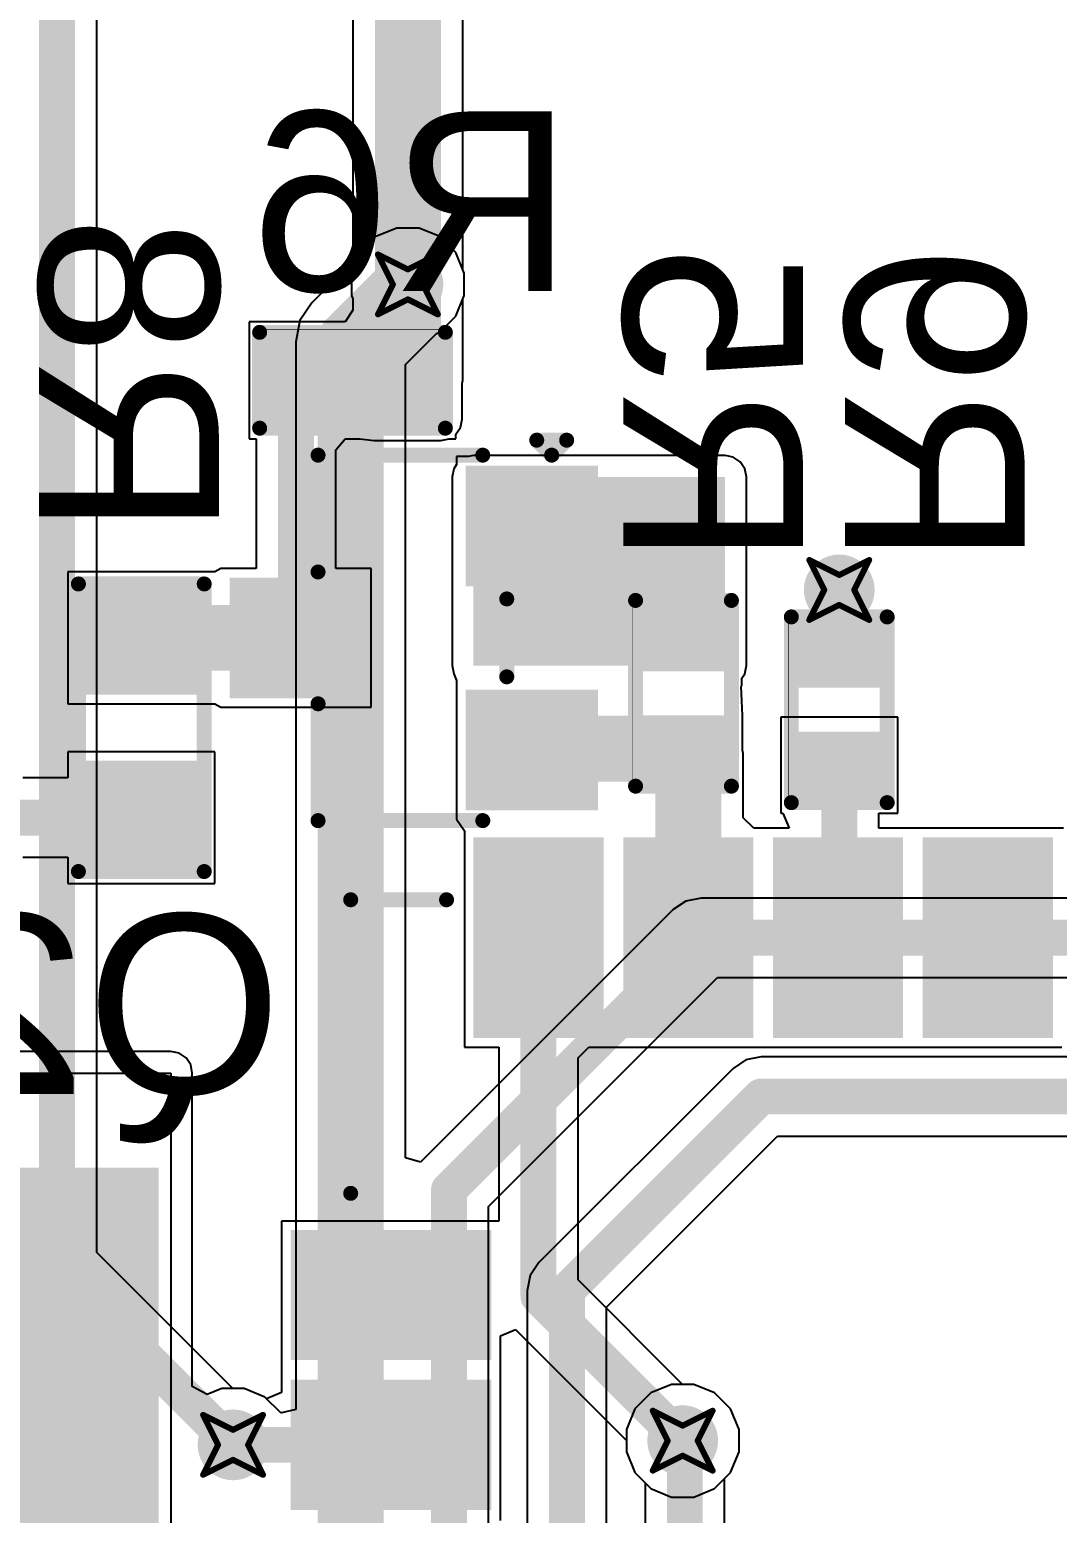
# Model space of a CAD drawing. Header units: inches. Extents: x -11 to 1110, y -7 to 455.
# Drawn here: x 675.51 to 684.22, y 23.42 to 36 of the extents above; entities that cross this region are included whole.
import ezdxf

# ---------------------------------------------------------------- set-up
doc = ezdxf.new("R2010")
doc.units = ezdxf.units.IN
for name, color, linetype in [('Bottom Layer', 5, 'Continuous'), ('Bottom Overlay', 54, 'Continuous'), ('Bottom Paste', 16, 'Continuous'), ('Bottom Solder', 6, 'Continuous'), ('Drill Drawing', 1, 'Continuous'), ('Top Layer', 1, 'Continuous'), ('Via Holes', 16, 'Continuous')]:
    doc.layers.add(name, color=color, linetype=linetype)
doc.styles.add('Arial', font='', dxfattribs={"height": 0.2})
doc.styles.get('Arial').set_extended_font_data('Arial')

msp = doc.modelspace()

# ---------------------------------------------------------------- hatches: boundary and pattern name
at = {"layer": 'Bottom Layer'}
h = msp.add_hatch(color=5, dxfattribs=at)
edge = h.paths.add_edge_path()
edge.add_arc((678.71639974, 33.83939892), 0.2999994, 0, 360)
for points in [[(678.00519974, 33.34409892), (678.00519974, 32.70909892), (677.5479997399999, 32.70909892), (677.5479997399999, 33.34409892)], [(678.94499974, 33.34409892), (678.94499974, 32.70909892), (678.48779974, 32.70909892), (678.48779974, 33.34409892)], [(678.4369997399999, 32.69639892), (678.9957997399999, 32.69639892), (678.9957997399999, 33.25519892), (678.4369997399999, 33.25519892)], [(679.2721999999999, 30.607), (681.4058, 30.607), (681.4058, 32.2072), (679.2721999999999, 32.2072)], [(680.22720063, 32.20220001), (680.22720063, 31.38219911), (679.30719993, 31.38219911), (679.30719993, 32.20220001)], [(676.01129974, 31.22319891999999), (676.90029974, 31.22319891999999), (676.90029974, 30.46119892), (676.01129974, 30.46119892)], [(678.22719955, 31.25219937), (678.22719955, 30.43219847), (677.30719885, 30.43219847), (677.30719885, 31.25219937)], [(680.73569974, 31.07079891999999), (681.37069974, 31.07079891999999), (681.37069974, 30.61359892), (680.73569974, 30.61359892)], [(682.0564997399999, 30.93109892), (682.6914997399999, 30.93109892), (682.6914997399999, 30.47389892), (682.0564997399999, 30.47389892)], [(680.22720063, 30.30219873), (680.22720063, 29.48219783), (679.30719993, 29.48219783), (679.30719993, 30.30219873)], [(680.73569974, 30.13099892), (681.37069974, 30.13099892), (681.37069974, 29.67379892), (680.73569974, 29.67379892)], [(680.74839974, 29.67379892), (681.3727977799999, 29.67379892), (681.3727977799999, 30.18179892), (680.74839974, 30.18179892)], [(682.0564997399999, 29.99129891999999), (682.6914997399999, 29.99129891999999), (682.6914997399999, 29.53409891999999), (682.0564997399999, 29.53409891999999)], [(676.01129974, 29.69919892), (676.90029974, 29.69919892), (676.90029974, 28.93719892), (676.01129974, 28.93719892)], [(679.37339995, 27.54979885), (679.37339995, 29.04979839), (680.2734006899999, 29.04979839), (680.2734006899999, 27.54979885)], [(680.64339995, 27.54979885), (680.64339995, 29.04979839), (681.54340069, 29.04979839), (681.54340069, 27.54979885)], [(681.9133999499999, 27.54979885), (681.9133999499999, 29.04979839), (682.81340069, 29.04979839), (682.81340069, 27.54979885)], [(683.18339995, 27.54979885), (683.18339995, 29.04979839), (684.08340069, 29.04979839), (684.08340069, 27.54979885)], [(674.50240004, 22.44800057), (674.50240004, 26.24800059), (676.50240112, 26.24800059), (676.50240112, 22.44800057)], [(677.8234005099999, 25.71979997), (679.3234000499999, 25.71979997), (679.3234000499999, 24.81979923), (677.8234005099999, 24.81979923)], [(677.8234005099999, 24.44979997), (679.3234000499999, 24.44979997), (679.3234000499999, 23.54979923), (677.8234005099999, 23.54979923)]]:
    msp.add_hatch(color=5, dxfattribs=at).paths.add_polyline_path(points)
h = msp.add_hatch(color=5, dxfattribs=at)
edge = h.paths.add_edge_path()
edge.add_arc((682.3739997399999, 31.24859892), 0.2999994, 0, 360)
h = msp.add_hatch(color=5, dxfattribs=at)
edge = h.paths.add_edge_path()
edge.add_arc((677.23380174, 23.9997996), 0.2999994, 0, 360)
h = msp.add_hatch(color=5, dxfattribs=at)
edge = h.paths.add_edge_path()
edge.add_arc((681.04659828, 24.03499892), 0.2999994, 0, 360)
at = {"layer": 'Bottom Paste'}
for points in [[(678.00519974, 33.34409892), (678.00519974, 32.70909892), (677.5479997399999, 32.70909892), (677.5479997399999, 33.34409892)], [(678.94499974, 33.34409892), (678.94499974, 32.70909892), (678.48779974, 32.70909892), (678.48779974, 33.34409892)], [(680.22720063, 32.20220001), (680.22720063, 31.38219911), (679.30719993, 31.38219911), (679.30719993, 32.20220001)], [(676.01129974, 31.22319891999999), (676.90029974, 31.22319891999999), (676.90029974, 30.46119892), (676.01129974, 30.46119892)], [(678.22719955, 31.25219937), (678.22719955, 30.43219847), (677.30719885, 30.43219847), (677.30719885, 31.25219937)], [(680.73569974, 31.07079891999999), (681.37069974, 31.07079891999999), (681.37069974, 30.61359892), (680.73569974, 30.61359892)], [(682.0564997399999, 30.93109892), (682.6914997399999, 30.93109892), (682.6914997399999, 30.47389892), (682.0564997399999, 30.47389892)], [(680.22720063, 30.30219873), (680.22720063, 29.48219783), (679.30719993, 29.48219783), (679.30719993, 30.30219873)], [(680.73569974, 30.13099892), (681.37069974, 30.13099892), (681.37069974, 29.67379892), (680.73569974, 29.67379892)], [(682.0564997399999, 29.99129891999999), (682.6914997399999, 29.99129891999999), (682.6914997399999, 29.53409891999999), (682.0564997399999, 29.53409891999999)], [(676.01129974, 29.69919892), (676.90029974, 29.69919892), (676.90029974, 28.93719892), (676.01129974, 28.93719892)], [(679.37339995, 27.54979885), (679.37339995, 29.04979839), (680.2734006899999, 29.04979839), (680.2734006899999, 27.54979885)], [(680.64339995, 27.54979885), (680.64339995, 29.04979839), (681.54340069, 29.04979839), (681.54340069, 27.54979885)], [(681.9133999499999, 27.54979885), (681.9133999499999, 29.04979839), (682.81340069, 29.04979839), (682.81340069, 27.54979885)], [(683.18339995, 27.54979885), (683.18339995, 29.04979839), (684.08340069, 29.04979839), (684.08340069, 27.54979885)], [(674.50240004, 22.44800057), (674.50240004, 26.24800059), (676.50240112, 26.24800059), (676.50240112, 22.44800057)], [(677.8234005099999, 25.71979997), (679.3234000499999, 25.71979997), (679.3234000499999, 24.81979923), (677.8234005099999, 24.81979923)], [(677.8234005099999, 24.44979997), (679.3234000499999, 24.44979997), (679.3234000499999, 23.54979923), (677.8234005099999, 23.54979923)]]:
    msp.add_hatch(color=16, dxfattribs=at).paths.add_polyline_path(points)
at = {"layer": 'Bottom Solder'}
for points in [[(678.0602008999999, 33.39910008), (678.0602008999999, 32.65409776), (677.49299858, 32.65409776), (677.49299858, 33.39910008)], [(679.0000009, 33.39910008), (679.0000009, 32.65409776), (678.4327985799999, 32.65409776), (678.4327985799999, 33.39910008)], [(680.3288006299999, 32.30380001), (680.3288006299999, 31.28059911), (679.20559993, 31.28059911), (679.20559993, 32.30380001)], [(678.3287995499999, 31.35379937), (678.3287995499999, 30.33059847), (677.20559885, 30.33059847), (677.20559885, 31.35379937)], [(675.90969974, 31.32479892), (677.0018997399999, 31.32479892), (677.0018997399999, 30.35959892), (675.90969974, 30.35959892)], [(680.6806985799999, 31.12580008), (681.4257008999999, 31.12580008), (681.4257008999999, 30.55859775999999), (680.6806985799999, 30.55859775999999)], [(682.00149858, 30.98610008), (682.7465008999999, 30.98610008), (682.7465008999999, 30.41889776), (682.00149858, 30.41889776)], [(680.3288006299999, 30.40379872999999), (680.3288006299999, 29.38059783), (679.20559993, 29.38059783), (679.20559993, 30.40379872999999)], [(680.6806985799999, 30.18600008), (681.4257008999999, 30.18600008), (681.4257008999999, 29.61879776), (680.6806985799999, 29.61879776)], [(682.00149858, 30.04630007999999), (682.7465008999999, 30.04630007999999), (682.7465008999999, 29.47909775999999), (682.00149858, 29.47909775999999)], [(675.90969974, 29.80079892), (677.0018997399999, 29.80079892), (677.0018997399999, 28.83559892), (675.90969974, 28.83559892)], [(679.27179995, 27.44819885), (679.27179995, 29.15139839), (680.37500069, 29.15139839), (680.37500069, 27.44819885)], [(680.5417999499999, 27.44819885), (680.5417999499999, 29.15139839), (681.64500069, 29.15139839), (681.64500069, 27.44819885)], [(681.81179995, 27.44819885), (681.81179995, 29.15139839), (682.9150006899999, 29.15139839), (682.9150006899999, 27.44819885)], [(683.08179995, 27.44819885), (683.08179995, 29.15139839), (684.1850006899999, 29.15139839), (684.1850006899999, 27.44819885)], [(674.4008000399999, 22.34640057), (674.4008000399999, 26.34960059), (676.60400112, 26.34960059), (676.60400112, 22.34640057)], [(677.72180051, 25.82139997), (679.42500005, 25.82139997), (679.42500005, 24.71819923), (677.72180051, 24.71819923)], [(677.72180051, 24.55139997), (679.42500005, 24.55139997), (679.42500005, 23.44819923), (677.72180051, 23.44819923)]]:
    msp.add_hatch(color=6, dxfattribs=at).paths.add_polyline_path(points)
at = {"layer": 'Top Layer'}
h = msp.add_hatch(color=1, dxfattribs=at)
edge = h.paths.add_edge_path()
edge.add_arc((678.71639974, 33.83939892), 0.2999994, 0, 360)
h = msp.add_hatch(color=1, dxfattribs=at)
edge = h.paths.add_edge_path()
edge.add_arc((682.3739997399999, 31.24859892), 0.2999994, 0, 360)
h = msp.add_hatch(color=1, dxfattribs=at)
edge = h.paths.add_edge_path()
edge.add_arc((677.23380174, 23.9997996), 0.2999994, 0, 360)
h = msp.add_hatch(color=1, dxfattribs=at)
edge = h.paths.add_edge_path()
edge.add_arc((681.04659828, 24.03499892), 0.2999994, 0, 360)
at = {"layer": 'Via Holes'}
h = msp.add_hatch(color=7, dxfattribs=at)
edge = h.paths.add_edge_path()
edge.add_arc((678.71639974, 33.83939892), 0.1499997, 0, 360)
h = msp.add_hatch(color=7, dxfattribs=at)
edge = h.paths.add_edge_path()
edge.add_arc((682.3739997399999, 31.24859892), 0.1499997, 0, 360)
h = msp.add_hatch(color=7, dxfattribs=at)
edge = h.paths.add_edge_path()
edge.add_arc((681.04659828, 24.03499892), 0.1499997, 0, 360)
h = msp.add_hatch(color=7, dxfattribs=at)
edge = h.paths.add_edge_path()
edge.add_arc((677.23380174, 23.9997996), 0.1499997, 0, 360)

# ---------------------------------------------------------------- linework, layer by layer
at = {"layer": 'Bottom Layer'}
for p, q in [((678.2502437, 77.20711761999999), (678.2502437, 33.96254828)), ((679.1825557799999, 33.96254828), (679.1825557799999, 77.20711761999999)), ((678.2502437, 33.96254828), (678.23860034, 33.9344381)), ((678.23860034, 33.9344381), (678.23860034, 33.74435973999999)), ((679.19419914, 33.9344381), (679.1825557799999, 33.96254828)), ((679.19419914, 33.74435973999999), (679.19419914, 33.9344381)), ((678.23860034, 33.74435973999999), (678.2502437, 33.71624955999999)), ((678.2502437, 33.71624955999999), (678.2502437, 33.62104782)), ((679.1825557799999, 33.71624955999999), (679.19419914, 33.74435973999999)), ((679.1825557799999, 33.02659892), (679.1825557799999, 33.71624955999999)), ((678.2502437, 33.62104782), (678.1829971999999, 33.52190146)), ((678.12324116, 33.52189892), (677.37019974, 33.52189892)), ((677.37019974, 33.52189892), (677.37019974, 32.53129892)), ((678.1829971999999, 33.52190146), (678.12324116, 33.52189892)), ((679.1770820799999, 32.99908056), (679.1825557799999, 33.02659892)), ((679.1770820799999, 32.69639892), (679.1770820799999, 32.99908056)), ((679.1239859199999, 32.56821274), (679.16328226, 32.62702644)), ((679.16328226, 32.62702644), (679.1770820799999, 32.69639892)), ((677.37019974, 32.53129892), (677.43052982, 32.53129892)), ((677.43052982, 32.53129892), (677.43052982, 31.4299981)), ((678.1038685799999, 32.43707254), (678.18299974, 32.53129637999999)), ((678.18299974, 32.53129637999999), (678.30999974, 32.53129637999999)), ((678.30999974, 32.53129637999999), (678.30999974, 32.53129637999999)), ((678.30999974, 32.53129637999999), (678.4308123, 32.51634848)), ((678.4308123, 32.51634848), (678.4369997399999, 32.51511658)), ((678.4369997399999, 32.51511658), (678.9957997399999, 32.51511658)), ((678.9957997399999, 32.51511658), (679.06517222, 32.5289164)), ((679.06517222, 32.5289164), (679.06873838, 32.53129892)), ((679.06873838, 32.53129892), (679.12279974, 32.53129892)), ((679.12279974, 32.56742026), (679.1239859199999, 32.56821274)), ((679.12279974, 32.53129892), (679.12279974, 32.56742026)), ((678.1038685799999, 31.4299981), (678.1038685799999, 32.43707254)), ((679.2295534, 32.37999874), (679.1294012, 32.37999874)), ((679.1294012, 32.37999874), (679.1294012, 32.31351678)), ((679.2721999999999, 32.38848234), (679.2295534, 32.37999874)), ((681.4058, 32.38848234), (679.2721999999999, 32.38848234)), ((681.47517248, 32.37468252), (681.4058, 32.38848234)), ((681.5339861799999, 32.33538618), (681.47517248, 32.37468252)), ((681.5732825199999, 32.27657248), (681.5339861799999, 32.33538618)), ((679.10471748, 32.27657248), (679.09091766, 32.2072)), ((679.09091766, 32.2072), (679.09091766, 30.607)), ((679.1294012, 32.31351678), (679.10471748, 32.27657248)), ((681.5870823399999, 32.2072), (681.5732825199999, 32.27657248)), ((681.5870823399999, 30.607), (681.5870823399999, 32.2072)), ((677.0780972, 31.40099892), (675.83349974, 31.40099892)), ((675.83349974, 31.40099892), (675.83349974, 30.28339892)), ((677.12940266, 31.43000064), (677.0780972, 31.40099892)), ((677.12940266, 31.4299981), (677.12940266, 31.43000064)), ((677.43052982, 31.4299981), (677.12940266, 31.4299981)), ((678.40499828, 31.4299981), (678.1038685799999, 31.4299981)), ((678.40499828, 30.25439974), (678.40499828, 31.4299981)), ((679.09091766, 30.607), (679.10471748, 30.53762752)), ((681.5732825199999, 30.53762752), (681.5870823399999, 30.607)), ((679.10471748, 30.53762752), (679.12939612, 30.47999238)), ((679.12939612, 30.47999238), (679.1293986599999, 30.47999492)), ((679.1293986599999, 30.47999492), (679.1294012, 30.47999238)), ((679.1294012, 30.47999238), (679.1293986599999, 29.3043991)), ((681.54849974, 30.5005359), (681.5732825199999, 30.53762752)), ((681.54849974, 30.43579892), (681.54849974, 30.5005359)), ((681.54169762, 30.42859802), (681.54850228, 30.43579892)), ((681.54850228, 30.30879892), (681.54169762, 30.42859802)), ((681.54850228, 30.43579892), (681.54849974, 30.43579892)), ((675.83349974, 30.28339892), (677.0780972, 30.28339892)), ((677.0780972, 30.28339892), (677.12940266, 30.2543972)), ((677.12940266, 30.2543972), (677.12940266, 30.25439974)), ((677.12940266, 30.25439974), (678.40499828, 30.25439974)), ((681.55365848, 30.18393252), (681.54850228, 30.30879892)), ((681.54850228, 30.30879892), (681.54850228, 30.30879892)), ((681.55408266, 30.18179892), (681.55365848, 30.18393252)), ((681.55408266, 29.8897167), (681.55408266, 30.18179892)), ((682.86929974, 30.16909892), (681.87869974, 30.16909892)), ((681.87869974, 30.16909892), (681.87869974, 29.35629892)), ((682.86929974, 29.35629892), (682.86929974, 30.16909892)), ((677.07809974, 29.87699892), (675.83349974, 29.87699892)), ((675.83349974, 29.87699892), (675.83349974, 29.6548683)), ((677.07809974, 28.75939892), (677.07809974, 29.87699892)), ((681.55955636, 29.86219834), (681.55408266, 29.8897167)), ((681.55955636, 29.31740136), (681.55955636, 29.86219834)), ((675.83349974, 29.6548683), (675.45044234, 29.6548683)), ((681.6493605999999, 29.22759966), (681.55955636, 29.31740136)), ((681.87869974, 29.35629892), (681.89662198, 29.35629892)), ((681.89662198, 29.35629892), (681.9492253799999, 29.22929892)), ((682.71066912, 29.22759712), (682.71066912, 29.35629892)), ((682.71066912, 29.35629892), (682.86929974, 29.35629892)), ((679.1293986599999, 29.3043991), (679.1955986799999, 29.20482094)), ((679.1955986799999, 29.20482094), (679.19560122, 29.17739656)), ((681.73560122, 29.22759966), (681.6493605999999, 29.22759966)), ((681.9475261199999, 29.22759712), (681.73560122, 29.22759966)), ((681.9492253799999, 29.22929892), (681.9475261199999, 29.22759712)), ((682.87859868, 29.22759712), (682.71066912, 29.22759712)), ((683.0056012199999, 29.22759966), (682.87859868, 29.22759712)), ((683.11820196, 29.22759712), (683.0056012199999, 29.22759966)), ((684.14859868, 29.22759712), (683.11820196, 29.22759712)), ((684.2756012199999, 29.22759966), (684.14859868, 29.22759712)), ((679.19560122, 29.17739656), (679.19560122, 27.37200012)), ((675.45044234, 28.98152954), (675.83349974, 28.98152954)), ((675.83349974, 28.98152954), (675.83349974, 28.75939892)), ((675.83349974, 28.75939892), (677.07809974, 28.75939892)), ((676.7067999999999, 27.33388234), (674.80180254, 27.33388234)), ((676.7761724799999, 27.32008252), (676.7067999999999, 27.33388234)), ((676.83498618, 27.28078618), (676.7761724799999, 27.32008252)), ((679.19560122, 27.37200012), (679.4867309399999, 27.37200012)), ((679.4867309399999, 27.37200012), (679.4867309399999, 25.8975987)), ((680.1600697, 27.28219588), (680.2498739399999, 27.37200012)), ((680.2498739399999, 27.37200012), (680.45119942, 27.37199758)), ((680.45119942, 27.37199758), (680.57820196, 27.37200012)), ((680.57820196, 27.37200012), (681.60859868, 27.37200012)), ((681.60859868, 27.37200012), (681.72119942, 27.37199758)), ((681.72119942, 27.37199758), (681.84820196, 27.37200012)), ((681.84820196, 27.37200012), (682.87859868, 27.37200012)), ((682.87859868, 27.37200012), (682.99119942, 27.37199758)), ((682.99119942, 27.37199758), (683.11820196, 27.37200012)), ((683.11820196, 27.37200012), (684.14859868, 27.37200012)), ((684.14859868, 27.37200012), (684.2611994199999, 27.37199758)), ((676.87428252, 27.22197248), (676.83498618, 27.28078618)), ((676.88808234, 27.1526), (676.87428252, 27.22197248)), ((680.1600697, 25.3976505), (680.1600697, 27.28219588)), ((673.9889999999999, 27.1526), (676.7067999999999, 27.1526)), ((676.7067999999999, 27.1526), (676.7067999999999, 21.7424)), ((676.88808234, 24.49572698), (676.88808234, 27.1526)), ((679.4867309399999, 25.8975987), (677.64560178, 25.8975987)), ((677.64560178, 25.8975987), (677.64560178, 24.75460124)), ((681.04492188, 24.51279832), (680.1600697, 25.3976505)), ((679.50119878, 24.92466948), (679.6281987799999, 24.97727542)), ((679.50119878, 24.75460124), (679.50119878, 24.92466948)), ((679.6281987799999, 24.97727542), (680.56879888, 24.03667532)), ((677.64560178, 24.75460124), (677.6455992399999, 24.6420005)), ((679.50120132, 24.6275987), (679.50119878, 24.75460124)), ((677.6455992399999, 24.6420005), (677.64560178, 24.44331662)), ((679.50119878, 24.51499796), (679.50120132, 24.6275987)), ((677.01508488, 24.42636974), (676.88808234, 24.49572698)), ((677.1387625599999, 24.477599), (677.01508488, 24.42636974)), ((677.32884092, 24.477599), (677.1387625599999, 24.477599)), ((677.50445398, 24.40485848), (677.32884092, 24.477599)), ((677.64560178, 24.44331662), (677.5186017799999, 24.39071068)), ((679.50119878, 23.48460124), (679.50119878, 24.51499796)), ((681.14163746, 24.51279832), (681.04492188, 24.51279832)), ((681.31725052, 24.4400578), (681.14163746, 24.51279832)), ((681.45165716, 24.30565116), (681.31725052, 24.4400578)), ((677.5186017799999, 24.39071068), (677.50445398, 24.40485848)), ((681.52439768, 24.1300381), (681.45165716, 24.30565116)), ((680.56879888, 24.03667532), (680.56879888, 23.93995974)), ((681.52439768, 23.93995974), (681.52439768, 24.1300381)), ((680.56879888, 23.93995974), (680.6415394, 23.76434668)), ((681.45165716, 23.76434668), (681.52439768, 23.93995974)), ((680.6415394, 23.76434668), (680.77594604, 23.62994004)), ((681.31725052, 23.62994004), (681.45165716, 23.76434668)), ((680.77594604, 23.62994004), (680.9515590999999, 23.55719952)), ((680.9515590999999, 23.55719952), (681.14163746, 23.55719952)), ((681.14163746, 23.55719952), (681.31725052, 23.62994004)), ((679.50120132, 23.3575987), (679.50119878, 23.48460124))]:
    msp.add_line(p, q, dxfattribs=at)
for points in [[(678.71639974, 33.83939892, 0.5588, 0.5588, 0), (678.71639974, 77.20711761999999, 0.5588, 0.5588, 0)], [(678.71639974, 33.02659892, 0.5588, 0.5588, 0), (678.71639974, 33.83939892, 0.5588, 0.5588, 0)], [(677.7671992, 33.01719838, 0.3048, 0.3048, 0), (677.7765997399999, 33.02659892, 0.3048, 0.3048, 0)], [(677.7671992, 30.84219892, 0.3048, 0.3048, 0), (677.7671992, 33.01719838, 0.3048, 0.3048, 0)], [(676.45579974, 30.84219892, 0.5588, 0.5588, 0), (677.7671992, 30.84219892, 0.5588, 0.5588, 0)], [(679.76720028, 29.89219828, 0.5588, 0.5588, 0), (679.77740092, 29.90239892, 0.5588, 0.5588, 0)], [(679.77740092, 29.90239892, 0.5588, 0.5588, 0), (681.05319974, 29.90239892, 0.5588, 0.5588, 0)], [(681.05319974, 29.90239892, 0.5588, 0.5588, 0), (681.09340032, 29.86219834, 0.5588, 0.5588, 0)], [(681.09340032, 28.29979862, 0.5588, 0.5588, 0), (681.09340032, 29.86219834, 0.5588, 0.5588, 0)], [(682.3739997399999, 28.31039804, 0.3048, 0.3048, 0), (682.3739997399999, 29.76269892, 0.3048, 0.3048, 0)], [(675.1114005999999, 29.31819892, 0.3048, 0.3048, 0), (676.45579974, 29.31819892, 0.3048, 0.3048, 0)], [(682.36340032, 28.29979862, 0.5588, 0.5588, 0), (682.3739997399999, 28.31039804, 0.5588, 0.5588, 0)], [(679.8234003199999, 25.25819688, 0.3048, 0.3048, 0), (679.8234003199999, 28.29979862, 0.3048, 0.3048, 0)], [(679.8234003199999, 25.25819688, 0.3048, 0.3048, 0), (681.04659828, 24.03499892, 0.3048, 0.3048, 0)], [(677.23380174, 23.9997996, 0.3048, 0.3048, 0), (678.57340028, 23.9997996, 0.3048, 0.3048, 0)]]:
    msp.add_lwpolyline(points, format="xyseb", dxfattribs=at)
for points in [[(678.57669974, 33.83939892, 0.2794, 0.2794, 1), (678.85609974, 33.83939892, 0.2794, 0.2794, 1)], [(678.57669974, 33.83939892, 0.2794, 0.2794, 1), (678.85609974, 33.83939892, 0.2794, 0.2794, 1)], [(678.57669974, 33.02659892, 0.2794, 0.2794, 1), (678.85609974, 33.02659892, 0.2794, 0.2794, 1)], [(677.6909992, 33.01719838, 0.1524, 0.1524, 1), (677.8433992, 33.01719838, 0.1524, 0.1524, 1)], [(677.6909992, 33.01719838, 0.1524, 0.1524, 1), (677.8433992, 33.01719838, 0.1524, 0.1524, 1)], [(677.70039974, 33.02659892, 0.1524, 0.1524, 1), (677.8527997399999, 33.02659892, 0.1524, 0.1524, 1)], [(676.31609974, 30.84219892, 0.2794, 0.2794, 1), (676.59549974, 30.84219892, 0.2794, 0.2794, 1)], [(677.6274992, 30.84219892, 0.2794, 0.2794, 1), (677.9068992, 30.84219892, 0.2794, 0.2794, 1)], [(677.6909992, 30.84219892, 0.1524, 0.1524, 1), (677.8433992, 30.84219892, 0.1524, 0.1524, 1)], [(679.6275002799999, 29.89219828, 0.2794, 0.2794, 1), (679.90690028, 29.89219828, 0.2794, 0.2794, 1)], [(679.6377009199999, 29.90239892, 0.2794, 0.2794, 1), (679.91710092, 29.90239892, 0.2794, 0.2794, 1)], [(679.6377009199999, 29.90239892, 0.2794, 0.2794, 1), (679.91710092, 29.90239892, 0.2794, 0.2794, 1)], [(680.9134997399999, 29.90239892, 0.2794, 0.2794, 1), (681.1928997399999, 29.90239892, 0.2794, 0.2794, 1)], [(680.9134997399999, 29.90239892, 0.2794, 0.2794, 1), (681.1928997399999, 29.90239892, 0.2794, 0.2794, 1)], [(680.9537003199999, 29.86219834, 0.2794, 0.2794, 1), (681.23310032, 29.86219834, 0.2794, 0.2794, 1)], [(680.9537003199999, 29.86219834, 0.2794, 0.2794, 1), (681.23310032, 29.86219834, 0.2794, 0.2794, 1)], [(682.29779974, 29.76269892, 0.1524, 0.1524, 1), (682.45019974, 29.76269892, 0.1524, 0.1524, 1)], [(676.37959974, 29.31819892, 0.1524, 0.1524, 1), (676.53199974, 29.31819892, 0.1524, 0.1524, 1)], [(680.9537003199999, 28.29979862, 0.2794, 0.2794, 1), (681.23310032, 28.29979862, 0.2794, 0.2794, 1)], [(682.2237003199999, 28.29979862, 0.2794, 0.2794, 1), (682.5031003199999, 28.29979862, 0.2794, 0.2794, 1)], [(682.23429974, 28.31039804, 0.2794, 0.2794, 1), (682.51369974, 28.31039804, 0.2794, 0.2794, 1)], [(679.7472003199999, 28.29979862, 0.1524, 0.1524, 1), (679.89960032, 28.29979862, 0.1524, 0.1524, 1)], [(682.29779974, 28.31039804, 0.1524, 0.1524, 1), (682.45019974, 28.31039804, 0.1524, 0.1524, 1)], [(679.7472003199999, 25.25819688, 0.1524, 0.1524, 1), (679.89960032, 25.25819688, 0.1524, 0.1524, 1)], [(679.7472003199999, 25.25819688, 0.1524, 0.1524, 1), (679.89960032, 25.25819688, 0.1524, 0.1524, 1)], [(680.9703982799999, 24.03499892, 0.1524, 0.1524, 1), (681.12279828, 24.03499892, 0.1524, 0.1524, 1)], [(677.15760174, 23.9997996, 0.1524, 0.1524, 1), (677.31000174, 23.9997996, 0.1524, 0.1524, 1)], [(678.4972002799999, 23.9997996, 0.1524, 0.1524, 1), (678.64960028, 23.9997996, 0.1524, 0.1524, 1)]]:
    msp.add_lwpolyline(points, format="xyseb", close=True, dxfattribs=at)
at = {"layer": 'Bottom Overlay'}
for points in [[(677.4590997399999, 33.43299892, 0.127, 0.127, 0), (679.03389974, 33.43299892, 0.127, 0.127, 0)], [(677.4590997399999, 32.62019892, 0.127, 0.127, 0), (677.4590997399999, 33.43299892, 0.127, 0.127, 0)], [(679.03389974, 32.62019892, 0.127, 0.127, 0), (679.03389974, 33.43299892, 0.127, 0.127, 0)], [(677.43369974, 33.45839892, 0.0032258, 0.0032258, 0), (679.0592997399999, 33.45839892, 0.0032258, 0.0032258, 0)], [(677.4590997399999, 32.62019892, 0.127, 0.127, 0), (679.03389974, 32.62019892, 0.127, 0.127, 0)], [(679.80859974, 32.51859892, 0.127, 0.127, 0), (680.0625997399999, 32.51859892, 0.127, 0.127, 0)], [(679.80859974, 32.51859892, 0.127, 0.127, 0), (679.9355997399999, 32.39159892, 0.127, 0.127, 0)], [(679.9355997399999, 32.39159892, 0.127, 0.127, 0), (680.0625997399999, 32.51859892, 0.127, 0.127, 0)], [(677.95439974, 31.40099892, 0.127, 0.127, 0), (677.95439974, 32.39159892, 0.127, 0.127, 0)], [(677.95439974, 32.39159892, 0.127, 0.127, 0), (679.3513997399999, 32.39159892, 0.127, 0.127, 0)], [(675.92239974, 31.29939892, 0.127, 0.127, 0), (676.98919974, 31.29939892, 0.127, 0.127, 0)], [(675.92239974, 28.86099892, 0.127, 0.127, 0), (675.92239974, 31.29939892, 0.127, 0.127, 0)], [(676.98919974, 28.86099892, 0.127, 0.127, 0), (676.98919974, 31.29939892, 0.127, 0.127, 0)], [(679.55459974, 30.51199892, 0.127, 0.127, 0), (679.55459974, 31.17239892, 0.127, 0.127, 0)], [(680.6467997399999, 29.58489892, 0.127, 0.127, 0), (680.6467997399999, 31.15969892, 0.127, 0.127, 0)], [(680.6467997399999, 31.15969892, 0.127, 0.127, 0), (681.4595997399999, 31.15969892, 0.127, 0.127, 0)], [(681.4595997399999, 29.58489892, 0.127, 0.127, 0), (681.4595997399999, 31.15969892, 0.127, 0.127, 0)], [(680.62139974, 29.55949892, 0.0032258, 0.0032258, 0), (680.62139974, 31.18509892, 0.0032258, 0.0032258, 0)], [(681.96759974, 29.44519892, 0.127, 0.127, 0), (681.96759974, 31.01999892, 0.127, 0.127, 0)], [(681.96759974, 31.01999892, 0.127, 0.127, 0), (682.7803997399999, 31.01999892, 0.127, 0.127, 0)], [(682.7803997399999, 29.44519892, 0.127, 0.127, 0), (682.7803997399999, 31.01999892, 0.127, 0.127, 0)], [(681.94219974, 29.41979892, 0.0032258, 0.0032258, 0), (681.94219974, 31.04539892, 0.0032258, 0.0032258, 0)], [(677.95439974, 29.29279892, 0.127, 0.127, 0), (677.95439974, 30.28339892, 0.127, 0.127, 0)], [(680.6467997399999, 29.58489892, 0.127, 0.127, 0), (681.4595997399999, 29.58489892, 0.127, 0.127, 0)], [(681.96759974, 29.44519892, 0.127, 0.127, 0), (682.7803997399999, 29.44519892, 0.127, 0.127, 0)], [(677.95439974, 29.29279892, 0.127, 0.127, 0), (679.3513997399999, 29.29279892, 0.127, 0.127, 0)], [(675.92239974, 28.86099892, 0.127, 0.127, 0), (676.98919974, 28.86099892, 0.127, 0.127, 0)], [(678.23119878, 28.62159884, 0.127, 0.127, 0), (679.0439987799999, 28.62159884, 0.127, 0.127, 0)], [(678.23119878, 26.13239884, 0.127, 0.127, 0), (678.23119878, 28.62159884, 0.127, 0.127, 0)]]:
    msp.add_lwpolyline(points, format="xyseb", dxfattribs=at)
for points in [[(677.42734974, 33.43299892, 0.0635, 0.0635, 1), (677.4908497399999, 33.43299892, 0.0635, 0.0635, 1)], [(677.42734974, 33.43299892, 0.0635, 0.0635, 1), (677.4908497399999, 33.43299892, 0.0635, 0.0635, 1)], [(679.0021497399999, 33.43299892, 0.0635, 0.0635, 1), (679.0656497399999, 33.43299892, 0.0635, 0.0635, 1)], [(679.0021497399999, 33.43299892, 0.0635, 0.0635, 1), (679.0656497399999, 33.43299892, 0.0635, 0.0635, 1)], [(677.43289456, 33.45839892, 0.0016129, 0.0016129, 1), (677.43450492, 33.45839892, 0.0016129, 0.0016129, 1)], [(679.05849456, 33.45839892, 0.0016129, 0.0016129, 1), (679.06010492, 33.45839892, 0.0016129, 0.0016129, 1)], [(677.42734974, 32.62019892, 0.0635, 0.0635, 1), (677.4908497399999, 32.62019892, 0.0635, 0.0635, 1)], [(677.42734974, 32.62019892, 0.0635, 0.0635, 1), (677.4908497399999, 32.62019892, 0.0635, 0.0635, 1)], [(679.0021497399999, 32.62019892, 0.0635, 0.0635, 1), (679.0656497399999, 32.62019892, 0.0635, 0.0635, 1)], [(679.0021497399999, 32.62019892, 0.0635, 0.0635, 1), (679.0656497399999, 32.62019892, 0.0635, 0.0635, 1)], [(679.7768497399999, 32.51859892, 0.0635, 0.0635, 1), (679.84034974, 32.51859892, 0.0635, 0.0635, 1)], [(679.7768497399999, 32.51859892, 0.0635, 0.0635, 1), (679.84034974, 32.51859892, 0.0635, 0.0635, 1)], [(680.03084974, 32.51859892, 0.0635, 0.0635, 1), (680.09434974, 32.51859892, 0.0635, 0.0635, 1)], [(680.03084974, 32.51859892, 0.0635, 0.0635, 1), (680.09434974, 32.51859892, 0.0635, 0.0635, 1)], [(677.92264974, 32.39159892, 0.0635, 0.0635, 1), (677.98614974, 32.39159892, 0.0635, 0.0635, 1)], [(677.92264974, 32.39159892, 0.0635, 0.0635, 1), (677.98614974, 32.39159892, 0.0635, 0.0635, 1)], [(679.31964974, 32.39159892, 0.0635, 0.0635, 1), (679.3831497399999, 32.39159892, 0.0635, 0.0635, 1)], [(679.9038497399999, 32.39159892, 0.0635, 0.0635, 1), (679.9673497399999, 32.39159892, 0.0635, 0.0635, 1)], [(679.9038497399999, 32.39159892, 0.0635, 0.0635, 1), (679.9673497399999, 32.39159892, 0.0635, 0.0635, 1)], [(677.92264974, 31.40099892, 0.0635, 0.0635, 1), (677.98614974, 31.40099892, 0.0635, 0.0635, 1)], [(675.89064974, 31.29939892, 0.0635, 0.0635, 1), (675.95414974, 31.29939892, 0.0635, 0.0635, 1)], [(675.89064974, 31.29939892, 0.0635, 0.0635, 1), (675.95414974, 31.29939892, 0.0635, 0.0635, 1)], [(676.95744974, 31.29939892, 0.0635, 0.0635, 1), (677.02094974, 31.29939892, 0.0635, 0.0635, 1)], [(676.95744974, 31.29939892, 0.0635, 0.0635, 1), (677.02094974, 31.29939892, 0.0635, 0.0635, 1)], [(679.52284974, 31.17239892, 0.0635, 0.0635, 1), (679.58634974, 31.17239892, 0.0635, 0.0635, 1)], [(680.6150497399999, 31.15969892, 0.0635, 0.0635, 1), (680.67854974, 31.15969892, 0.0635, 0.0635, 1)], [(680.6150497399999, 31.15969892, 0.0635, 0.0635, 1), (680.67854974, 31.15969892, 0.0635, 0.0635, 1)], [(681.4278497399999, 31.15969892, 0.0635, 0.0635, 1), (681.49134974, 31.15969892, 0.0635, 0.0635, 1)], [(681.4278497399999, 31.15969892, 0.0635, 0.0635, 1), (681.49134974, 31.15969892, 0.0635, 0.0635, 1)], [(680.62059456, 31.18509892, 0.0016129, 0.0016129, 1), (680.62220492, 31.18509892, 0.0016129, 0.0016129, 1)], [(681.93584974, 31.01999892, 0.0635, 0.0635, 1), (681.99934974, 31.01999892, 0.0635, 0.0635, 1)], [(681.93584974, 31.01999892, 0.0635, 0.0635, 1), (681.99934974, 31.01999892, 0.0635, 0.0635, 1)], [(682.7486497399999, 31.01999892, 0.0635, 0.0635, 1), (682.81214974, 31.01999892, 0.0635, 0.0635, 1)], [(682.7486497399999, 31.01999892, 0.0635, 0.0635, 1), (682.81214974, 31.01999892, 0.0635, 0.0635, 1)], [(681.9413945599999, 31.04539892, 0.0016129, 0.0016129, 1), (681.94300492, 31.04539892, 0.0016129, 0.0016129, 1)], [(679.52284974, 30.51199892, 0.0635, 0.0635, 1), (679.58634974, 30.51199892, 0.0635, 0.0635, 1)], [(677.92264974, 30.28339892, 0.0635, 0.0635, 1), (677.98614974, 30.28339892, 0.0635, 0.0635, 1)], [(680.6150497399999, 29.58489892, 0.0635, 0.0635, 1), (680.67854974, 29.58489892, 0.0635, 0.0635, 1)], [(680.6150497399999, 29.58489892, 0.0635, 0.0635, 1), (680.67854974, 29.58489892, 0.0635, 0.0635, 1)], [(681.4278497399999, 29.58489892, 0.0635, 0.0635, 1), (681.49134974, 29.58489892, 0.0635, 0.0635, 1)], [(681.4278497399999, 29.58489892, 0.0635, 0.0635, 1), (681.49134974, 29.58489892, 0.0635, 0.0635, 1)], [(680.62059456, 29.55949892, 0.0016129, 0.0016129, 1), (680.62220492, 29.55949892, 0.0016129, 0.0016129, 1)], [(681.93584974, 29.44519892, 0.0635, 0.0635, 1), (681.99934974, 29.44519892, 0.0635, 0.0635, 1)], [(681.93584974, 29.44519892, 0.0635, 0.0635, 1), (681.99934974, 29.44519892, 0.0635, 0.0635, 1)], [(682.7486497399999, 29.44519892, 0.0635, 0.0635, 1), (682.81214974, 29.44519892, 0.0635, 0.0635, 1)], [(682.7486497399999, 29.44519892, 0.0635, 0.0635, 1), (682.81214974, 29.44519892, 0.0635, 0.0635, 1)], [(677.92264974, 29.29279892, 0.0635, 0.0635, 1), (677.98614974, 29.29279892, 0.0635, 0.0635, 1)], [(677.92264974, 29.29279892, 0.0635, 0.0635, 1), (677.98614974, 29.29279892, 0.0635, 0.0635, 1)], [(679.31964974, 29.29279892, 0.0635, 0.0635, 1), (679.3831497399999, 29.29279892, 0.0635, 0.0635, 1)], [(681.9413945599999, 29.41979892, 0.0016129, 0.0016129, 1), (681.94300492, 29.41979892, 0.0016129, 0.0016129, 1)], [(675.89064974, 28.86099892, 0.0635, 0.0635, 1), (675.95414974, 28.86099892, 0.0635, 0.0635, 1)], [(675.89064974, 28.86099892, 0.0635, 0.0635, 1), (675.95414974, 28.86099892, 0.0635, 0.0635, 1)], [(676.95744974, 28.86099892, 0.0635, 0.0635, 1), (677.02094974, 28.86099892, 0.0635, 0.0635, 1)], [(676.95744974, 28.86099892, 0.0635, 0.0635, 1), (677.02094974, 28.86099892, 0.0635, 0.0635, 1)], [(678.19944878, 28.62159884, 0.0635, 0.0635, 1), (678.26294878, 28.62159884, 0.0635, 0.0635, 1)], [(678.19944878, 28.62159884, 0.0635, 0.0635, 1), (678.26294878, 28.62159884, 0.0635, 0.0635, 1)], [(679.01224878, 28.62159884, 0.0635, 0.0635, 1), (679.0757487799999, 28.62159884, 0.0635, 0.0635, 1)], [(678.19944878, 26.13239884, 0.0635, 0.0635, 1), (678.26294878, 26.13239884, 0.0635, 0.0635, 1)]]:
    msp.add_lwpolyline(points, format="xyseb", close=True, dxfattribs=at)
at = {"layer": 'Drill Drawing'}
for points in [[(678.46239974, 34.09339892, 0.0508, 0.0508, 0), (678.71639974, 33.96639892, 0.0508, 0.0508, 0)], [(678.46239974, 34.09339892, 0.0508, 0.0508, 0), (678.58939974, 33.83939892, 0.0508, 0.0508, 0)], [(678.71639974, 33.96639892, 0.0508, 0.0508, 0), (678.97039974, 34.09339892, 0.0508, 0.0508, 0)], [(678.84339974, 33.83939892, 0.0508, 0.0508, 0), (678.97039974, 34.09339892, 0.0508, 0.0508, 0)], [(678.46239974, 33.58539892, 0.0508, 0.0508, 0), (678.58939974, 33.83939892, 0.0508, 0.0508, 0)], [(678.84339974, 33.83939892, 0.0508, 0.0508, 0), (678.97039974, 33.58539892, 0.0508, 0.0508, 0)], [(678.46239974, 33.58539892, 0.0508, 0.0508, 0), (678.71639974, 33.71239892, 0.0508, 0.0508, 0)], [(678.71639974, 33.71239892, 0.0508, 0.0508, 0), (678.97039974, 33.58539892, 0.0508, 0.0508, 0)], [(682.1199997399999, 31.50259892, 0.0508, 0.0508, 0), (682.3739997399999, 31.37559891999999, 0.0508, 0.0508, 0)], [(682.1199997399999, 31.50259892, 0.0508, 0.0508, 0), (682.24699974, 31.24859892, 0.0508, 0.0508, 0)], [(682.3739997399999, 31.37559891999999, 0.0508, 0.0508, 0), (682.62799974, 31.50259892, 0.0508, 0.0508, 0)], [(682.5009997399999, 31.24859892, 0.0508, 0.0508, 0), (682.62799974, 31.50259892, 0.0508, 0.0508, 0)], [(682.1199997399999, 30.99459892, 0.0508, 0.0508, 0), (682.24699974, 31.24859892, 0.0508, 0.0508, 0)], [(682.5009997399999, 31.24859892, 0.0508, 0.0508, 0), (682.62799974, 30.99459892, 0.0508, 0.0508, 0)], [(682.1199997399999, 30.99459892, 0.0508, 0.0508, 0), (682.3739997399999, 31.12159892, 0.0508, 0.0508, 0)], [(682.3739997399999, 31.12159892, 0.0508, 0.0508, 0), (682.62799974, 30.99459892, 0.0508, 0.0508, 0)], [(680.79259828, 24.28899892, 0.0508, 0.0508, 0), (681.04659828, 24.16199892, 0.0508, 0.0508, 0)], [(680.79259828, 24.28899892, 0.0508, 0.0508, 0), (680.91959828, 24.03499892, 0.0508, 0.0508, 0)], [(681.04659828, 24.16199892, 0.0508, 0.0508, 0), (681.3005982799999, 24.28899892, 0.0508, 0.0508, 0)], [(681.17359828, 24.03499892, 0.0508, 0.0508, 0), (681.3005982799999, 24.28899892, 0.0508, 0.0508, 0)], [(676.97980174, 24.2537996, 0.0508, 0.0508, 0), (677.23380174, 24.1267996, 0.0508, 0.0508, 0)], [(676.97980174, 24.2537996, 0.0508, 0.0508, 0), (677.1068017399999, 23.9997996, 0.0508, 0.0508, 0)], [(677.23380174, 24.1267996, 0.0508, 0.0508, 0), (677.48780174, 24.2537996, 0.0508, 0.0508, 0)], [(677.3608017399999, 23.9997996, 0.0508, 0.0508, 0), (677.48780174, 24.2537996, 0.0508, 0.0508, 0)], [(680.79259828, 23.78099892, 0.0508, 0.0508, 0), (680.91959828, 24.03499892, 0.0508, 0.0508, 0)], [(681.17359828, 24.03499892, 0.0508, 0.0508, 0), (681.3005982799999, 23.78099892, 0.0508, 0.0508, 0)], [(676.97980174, 23.7457996, 0.0508, 0.0508, 0), (677.1068017399999, 23.9997996, 0.0508, 0.0508, 0)], [(677.3608017399999, 23.9997996, 0.0508, 0.0508, 0), (677.48780174, 23.7457996, 0.0508, 0.0508, 0)], [(680.79259828, 23.78099892, 0.0508, 0.0508, 0), (681.04659828, 23.90799892, 0.0508, 0.0508, 0)], [(681.04659828, 23.90799892, 0.0508, 0.0508, 0), (681.3005982799999, 23.78099892, 0.0508, 0.0508, 0)], [(676.97980174, 23.7457996, 0.0508, 0.0508, 0), (677.23380174, 23.8727996, 0.0508, 0.0508, 0)], [(677.23380174, 23.8727996, 0.0508, 0.0508, 0), (677.48780174, 23.7457996, 0.0508, 0.0508, 0)]]:
    msp.add_lwpolyline(points, format="xyseb", dxfattribs=at)
for points in [[(678.44969974, 34.09339892, 0.0254, 0.0254, 1), (678.4750997399999, 34.09339892, 0.0254, 0.0254, 1)], [(678.44969974, 34.09339892, 0.0254, 0.0254, 1), (678.4750997399999, 34.09339892, 0.0254, 0.0254, 1)], [(678.95769974, 34.09339892, 0.0254, 0.0254, 1), (678.98309974, 34.09339892, 0.0254, 0.0254, 1)], [(678.95769974, 34.09339892, 0.0254, 0.0254, 1), (678.98309974, 34.09339892, 0.0254, 0.0254, 1)], [(678.7036997399999, 33.96639892, 0.0254, 0.0254, 1), (678.7290997399999, 33.96639892, 0.0254, 0.0254, 1)], [(678.7036997399999, 33.96639892, 0.0254, 0.0254, 1), (678.7290997399999, 33.96639892, 0.0254, 0.0254, 1)], [(678.57669974, 33.83939892, 0.0254, 0.0254, 1), (678.60209974, 33.83939892, 0.0254, 0.0254, 1)], [(678.57669974, 33.83939892, 0.0254, 0.0254, 1), (678.60209974, 33.83939892, 0.0254, 0.0254, 1)], [(678.8306997399999, 33.83939892, 0.0254, 0.0254, 1), (678.85609974, 33.83939892, 0.0254, 0.0254, 1)], [(678.8306997399999, 33.83939892, 0.0254, 0.0254, 1), (678.85609974, 33.83939892, 0.0254, 0.0254, 1)], [(678.7036997399999, 33.71239892, 0.0254, 0.0254, 1), (678.7290997399999, 33.71239892, 0.0254, 0.0254, 1)], [(678.7036997399999, 33.71239892, 0.0254, 0.0254, 1), (678.7290997399999, 33.71239892, 0.0254, 0.0254, 1)], [(678.44969974, 33.58539892, 0.0254, 0.0254, 1), (678.4750997399999, 33.58539892, 0.0254, 0.0254, 1)], [(678.44969974, 33.58539892, 0.0254, 0.0254, 1), (678.4750997399999, 33.58539892, 0.0254, 0.0254, 1)], [(678.95769974, 33.58539892, 0.0254, 0.0254, 1), (678.98309974, 33.58539892, 0.0254, 0.0254, 1)], [(678.95769974, 33.58539892, 0.0254, 0.0254, 1), (678.98309974, 33.58539892, 0.0254, 0.0254, 1)], [(682.1072997399999, 31.50259892, 0.0254, 0.0254, 1), (682.13269974, 31.50259892, 0.0254, 0.0254, 1)], [(682.1072997399999, 31.50259892, 0.0254, 0.0254, 1), (682.13269974, 31.50259892, 0.0254, 0.0254, 1)], [(682.61529974, 31.50259892, 0.0254, 0.0254, 1), (682.64069974, 31.50259892, 0.0254, 0.0254, 1)], [(682.61529974, 31.50259892, 0.0254, 0.0254, 1), (682.64069974, 31.50259892, 0.0254, 0.0254, 1)], [(682.36129974, 31.37559891999999, 0.0254, 0.0254, 1), (682.3866997399999, 31.37559891999999, 0.0254, 0.0254, 1)], [(682.36129974, 31.37559891999999, 0.0254, 0.0254, 1), (682.3866997399999, 31.37559891999999, 0.0254, 0.0254, 1)], [(682.23429974, 31.24859892, 0.0254, 0.0254, 1), (682.25969974, 31.24859892, 0.0254, 0.0254, 1)], [(682.23429974, 31.24859892, 0.0254, 0.0254, 1), (682.25969974, 31.24859892, 0.0254, 0.0254, 1)], [(682.48829974, 31.24859892, 0.0254, 0.0254, 1), (682.51369974, 31.24859892, 0.0254, 0.0254, 1)], [(682.48829974, 31.24859892, 0.0254, 0.0254, 1), (682.51369974, 31.24859892, 0.0254, 0.0254, 1)], [(682.36129974, 31.12159892, 0.0254, 0.0254, 1), (682.3866997399999, 31.12159892, 0.0254, 0.0254, 1)], [(682.36129974, 31.12159892, 0.0254, 0.0254, 1), (682.3866997399999, 31.12159892, 0.0254, 0.0254, 1)], [(682.1072997399999, 30.99459892, 0.0254, 0.0254, 1), (682.13269974, 30.99459892, 0.0254, 0.0254, 1)], [(682.1072997399999, 30.99459892, 0.0254, 0.0254, 1), (682.13269974, 30.99459892, 0.0254, 0.0254, 1)], [(682.61529974, 30.99459892, 0.0254, 0.0254, 1), (682.64069974, 30.99459892, 0.0254, 0.0254, 1)], [(682.61529974, 30.99459892, 0.0254, 0.0254, 1), (682.64069974, 30.99459892, 0.0254, 0.0254, 1)], [(680.77989828, 24.28899892, 0.0254, 0.0254, 1), (680.80529828, 24.28899892, 0.0254, 0.0254, 1)], [(680.77989828, 24.28899892, 0.0254, 0.0254, 1), (680.80529828, 24.28899892, 0.0254, 0.0254, 1)], [(681.2878982799999, 24.28899892, 0.0254, 0.0254, 1), (681.31329828, 24.28899892, 0.0254, 0.0254, 1)], [(681.2878982799999, 24.28899892, 0.0254, 0.0254, 1), (681.31329828, 24.28899892, 0.0254, 0.0254, 1)], [(676.96710174, 24.2537996, 0.0254, 0.0254, 1), (676.99250174, 24.2537996, 0.0254, 0.0254, 1)], [(676.96710174, 24.2537996, 0.0254, 0.0254, 1), (676.99250174, 24.2537996, 0.0254, 0.0254, 1)], [(677.47510174, 24.2537996, 0.0254, 0.0254, 1), (677.5005017399999, 24.2537996, 0.0254, 0.0254, 1)], [(677.47510174, 24.2537996, 0.0254, 0.0254, 1), (677.5005017399999, 24.2537996, 0.0254, 0.0254, 1)], [(681.0338982799999, 24.16199892, 0.0254, 0.0254, 1), (681.05929828, 24.16199892, 0.0254, 0.0254, 1)], [(681.0338982799999, 24.16199892, 0.0254, 0.0254, 1), (681.05929828, 24.16199892, 0.0254, 0.0254, 1)], [(677.22110174, 24.1267996, 0.0254, 0.0254, 1), (677.24650174, 24.1267996, 0.0254, 0.0254, 1)], [(677.22110174, 24.1267996, 0.0254, 0.0254, 1), (677.24650174, 24.1267996, 0.0254, 0.0254, 1)], [(680.90689828, 24.03499892, 0.0254, 0.0254, 1), (680.9322982799999, 24.03499892, 0.0254, 0.0254, 1)], [(680.90689828, 24.03499892, 0.0254, 0.0254, 1), (680.9322982799999, 24.03499892, 0.0254, 0.0254, 1)], [(681.16089828, 24.03499892, 0.0254, 0.0254, 1), (681.18629828, 24.03499892, 0.0254, 0.0254, 1)], [(681.16089828, 24.03499892, 0.0254, 0.0254, 1), (681.18629828, 24.03499892, 0.0254, 0.0254, 1)], [(677.0941017399999, 23.9997996, 0.0254, 0.0254, 1), (677.11950174, 23.9997996, 0.0254, 0.0254, 1)], [(677.0941017399999, 23.9997996, 0.0254, 0.0254, 1), (677.11950174, 23.9997996, 0.0254, 0.0254, 1)], [(677.34810174, 23.9997996, 0.0254, 0.0254, 1), (677.3735017399999, 23.9997996, 0.0254, 0.0254, 1)], [(677.34810174, 23.9997996, 0.0254, 0.0254, 1), (677.3735017399999, 23.9997996, 0.0254, 0.0254, 1)], [(681.0338982799999, 23.90799892, 0.0254, 0.0254, 1), (681.05929828, 23.90799892, 0.0254, 0.0254, 1)], [(681.0338982799999, 23.90799892, 0.0254, 0.0254, 1), (681.05929828, 23.90799892, 0.0254, 0.0254, 1)], [(677.22110174, 23.8727996, 0.0254, 0.0254, 1), (677.24650174, 23.8727996, 0.0254, 0.0254, 1)], [(677.22110174, 23.8727996, 0.0254, 0.0254, 1), (677.24650174, 23.8727996, 0.0254, 0.0254, 1)], [(680.77989828, 23.78099892, 0.0254, 0.0254, 1), (680.80529828, 23.78099892, 0.0254, 0.0254, 1)], [(680.77989828, 23.78099892, 0.0254, 0.0254, 1), (680.80529828, 23.78099892, 0.0254, 0.0254, 1)], [(681.2878982799999, 23.78099892, 0.0254, 0.0254, 1), (681.31329828, 23.78099892, 0.0254, 0.0254, 1)], [(681.2878982799999, 23.78099892, 0.0254, 0.0254, 1), (681.31329828, 23.78099892, 0.0254, 0.0254, 1)], [(676.96710174, 23.7457996, 0.0254, 0.0254, 1), (676.99250174, 23.7457996, 0.0254, 0.0254, 1)], [(676.96710174, 23.7457996, 0.0254, 0.0254, 1), (676.99250174, 23.7457996, 0.0254, 0.0254, 1)], [(677.47510174, 23.7457996, 0.0254, 0.0254, 1), (677.5005017399999, 23.7457996, 0.0254, 0.0254, 1)], [(677.47510174, 23.7457996, 0.0254, 0.0254, 1), (677.5005017399999, 23.7457996, 0.0254, 0.0254, 1)]]:
    msp.add_lwpolyline(points, format="xyseb", close=True, dxfattribs=at)
at = {"layer": 'Top Layer'}
for p, q in [((676.0782693799999, 25.63145496), (676.0782693799999, 42.97679745999999)), ((678.4457474999999, 34.2444578), (678.31134086, 34.11005116)), ((678.62136056, 34.31719832), (678.4457474999999, 34.2444578)), ((678.81143892, 34.31719832), (678.62136056, 34.31719832)), ((678.98705198, 34.2444578), (678.81143892, 34.31719832)), ((679.12145862, 34.11005116), (678.98705198, 34.2444578)), ((678.31134086, 34.11005116), (678.2996975, 34.08194098)), ((679.19419914, 33.9344381), (679.12145862, 34.11005116)), ((678.2996975, 34.08194098), (677.9011791199999, 33.68342006)), ((679.19419914, 33.74435973999999), (679.19419914, 33.9344381)), ((679.12145862, 33.56874668), (679.19419914, 33.74435973999999)), ((677.9011791199999, 33.68342006), (677.8001277599999, 33.532191)), ((677.8001277599999, 33.532191), (677.7646439600001, 33.35379918)), ((678.98705198, 33.43434004), (679.12145862, 33.56874668)), ((677.7646439600001, 33.35379918), (677.7646439600001, 24.29865346)), ((678.6969560399999, 33.16071346), (678.9589417999999, 33.42269667999999)), ((678.9589417999999, 33.42269667999999), (678.98705198, 33.43434004)), ((678.6969560399999, 26.43401876), (678.6969560399999, 33.16071346)), ((681.07436302, 28.61084194), (680.96513794, 28.53786012)), ((681.20319944, 28.636468), (681.07436302, 28.61084194)), ((691.25340032, 28.636468), (681.20319944, 28.636468)), ((680.96513794, 28.53786012), (678.8263410999999, 26.39906328)), ((679.40107198, 26.02154816), (681.34265306, 27.96312924)), ((681.34265306, 27.96312924), (691.1139467, 27.96312924)), ((681.4731379399999, 27.19166012), (679.8263390999999, 25.54486128)), ((681.5823630199999, 27.26464194), (681.4731379399999, 27.19166012)), ((681.71119944, 27.290268), (681.5823630199999, 27.26464194)), ((690.92096004, 27.290268), (681.71119944, 27.290268)), ((680.40106998, 25.16734616), (681.8506530599999, 26.61692924)), ((681.8506530599999, 26.61692924), (690.92096004, 26.61692924)), ((678.82395604, 26.39549458), (678.6969560399999, 26.43401876)), ((678.8263410999999, 26.39906328), (678.82395604, 26.39549458)), ((679.40107198, 15.04374436), (679.40107198, 26.02154816)), ((677.23212534, 24.477599), (676.0782693799999, 25.63145496)), ((679.8263390999999, 25.54486128), (679.7533598199999, 25.43563874)), ((679.7533598199999, 25.43563874), (679.7277312199999, 25.30679978)), ((679.7277312199999, 25.30679978), (679.7277312199999, 4.18564314)), ((680.40106998, 4.18564314), (680.40106998, 25.16734616)), ((677.32884092, 24.477599), (677.23212534, 24.477599)), ((677.50445398, 24.40485848), (677.32884092, 24.477599)), ((680.77594604, 24.4400578), (680.6415394, 24.30565116)), ((680.9515590999999, 24.51279832), (680.77594604, 24.4400578)), ((681.14163746, 24.51279832), (680.9515590999999, 24.51279832)), ((681.31725052, 24.4400578), (681.14163746, 24.51279832)), ((681.45165716, 24.30565116), (681.31725052, 24.4400578)), ((677.63764396, 24.2716685), (677.50445398, 24.40485848)), ((677.7646439600001, 24.29865346), (677.64471278, 24.27176502)), ((680.6415394, 24.30565116), (680.56879888, 24.1300381)), ((681.52439768, 24.1300381), (681.45165716, 24.30565116)), ((677.64471278, 24.27176502), (677.63764396, 24.2716685)), ((680.56879888, 24.1300381), (680.56879888, 23.93995974)), ((681.52439768, 23.93995974), (681.52439768, 24.1300381)), ((680.56879888, 23.93995974), (680.6415394, 23.76434668)), ((681.45165716, 23.76434668), (681.52439768, 23.93995974)), ((680.6415394, 23.76434668), (680.72773176, 23.67815432)), ((680.72773176, 23.67815432), (680.72773176, 4.18564314)), ((681.40107052, 23.71376004), (681.45165716, 23.76434668)), ((681.40107052, 4.18564314), (681.40107052, 23.71376004))]:
    msp.add_line(p, q, dxfattribs=at)
for points in [[(675.7416, 25.49200134, 0.3048, 0.3048, 0), (675.7416, 42.97679745999999, 0.3048, 0.3048, 0)], [(678.2308, 33.35379918, 0.5588, 0.5588, 0), (678.71639974, 33.83939892, 0.5588, 0.5588, 0)], [(678.2308, 21.209, 0.5588, 0.5588, 0), (678.2308, 33.35379918, 0.5588, 0.5588, 0)], [(679.0644026, 26.16100178, 0.3048, 0.3048, 0), (681.20319944, 28.29979862, 0.3048, 0.3048, 0)], [(681.20319944, 28.29979862, 0.3048, 0.3048, 0), (691.25340032, 28.29979862, 0.3048, 0.3048, 0)], [(680.0644006, 25.30679978, 0.3048, 0.3048, 0), (681.71119944, 26.95359862, 0.3048, 0.3048, 0)], [(681.71119944, 26.95359862, 0.3048, 0.3048, 0), (691.2600017799999, 26.95359862, 0.3048, 0.3048, 0)], [(679.0644026, 15.04374436, 0.3048, 0.3048, 0), (679.0644026, 26.16100178, 0.3048, 0.3048, 0)], [(675.7416, 25.49200134, 0.3048, 0.3048, 0), (677.23380174, 23.9997996, 0.3048, 0.3048, 0)], [(680.0644006, 3.8466014, 0.3048, 0.3048, 0), (680.0644006, 25.30679978, 0.3048, 0.3048, 0)], [(681.06440114, 3.8466014, 0.3048, 0.3048, 0), (681.06440114, 24.01719606, 0.3048, 0.3048, 0)]]:
    msp.add_lwpolyline(points, format="xyseb", dxfattribs=at)
for points in [[(678.57669974, 33.83939892, 0.2794, 0.2794, 1), (678.85609974, 33.83939892, 0.2794, 0.2794, 1)], [(678.0911, 33.35379918, 0.2794, 0.2794, 1), (678.3705, 33.35379918, 0.2794, 0.2794, 1)], [(678.0911, 33.35379918, 0.2794, 0.2794, 1), (678.3705, 33.35379918, 0.2794, 0.2794, 1)], [(681.12699944, 28.29979862, 0.1524, 0.1524, 1), (681.27939944, 28.29979862, 0.1524, 0.1524, 1)], [(681.12699944, 28.29979862, 0.1524, 0.1524, 1), (681.27939944, 28.29979862, 0.1524, 0.1524, 1)], [(681.63499944, 26.95359862, 0.1524, 0.1524, 1), (681.78739944, 26.95359862, 0.1524, 0.1524, 1)], [(681.63499944, 26.95359862, 0.1524, 0.1524, 1), (681.78739944, 26.95359862, 0.1524, 0.1524, 1)], [(678.9882026, 26.16100178, 0.1524, 0.1524, 1), (679.1406026, 26.16100178, 0.1524, 0.1524, 1)], [(678.9882026, 26.16100178, 0.1524, 0.1524, 1), (679.1406026, 26.16100178, 0.1524, 0.1524, 1)], [(675.6654, 25.49200134, 0.1524, 0.1524, 1), (675.8177999999999, 25.49200134, 0.1524, 0.1524, 1)], [(675.6654, 25.49200134, 0.1524, 0.1524, 1), (675.8177999999999, 25.49200134, 0.1524, 0.1524, 1)], [(679.9882005999999, 25.30679978, 0.1524, 0.1524, 1), (680.1406006, 25.30679978, 0.1524, 0.1524, 1)], [(679.9882005999999, 25.30679978, 0.1524, 0.1524, 1), (680.1406006, 25.30679978, 0.1524, 0.1524, 1)], [(680.9882011399999, 24.01719606, 0.1524, 0.1524, 1), (681.14060114, 24.01719606, 0.1524, 0.1524, 1)], [(677.15760174, 23.9997996, 0.1524, 0.1524, 1), (677.31000174, 23.9997996, 0.1524, 0.1524, 1)]]:
    msp.add_lwpolyline(points, format="xyseb", close=True, dxfattribs=at)

# ---------------------------------------------------------------- texts
at = {"layer": 'Bottom Overlay', "style": 'Arial', "text_generation_flag": 2}
for s, p in [('R6', (680.1099885199999, 33.78224638)), ('Q2', (677.64618852, 26.97504638))]:
    msp.add_text(s, height=1.524, dxfattribs=at).set_placement(p)
for s, p in [('R8', (675.5894463799999, 31.69961147999999)), ('R5', (680.5424463799999, 31.44561148)), ('R9', (682.42204638, 31.44561148))]:
    msp.add_text(s, height=1.524, rotation=270, dxfattribs=at).set_placement(p)

doc.saveas('drawing.dxf')
